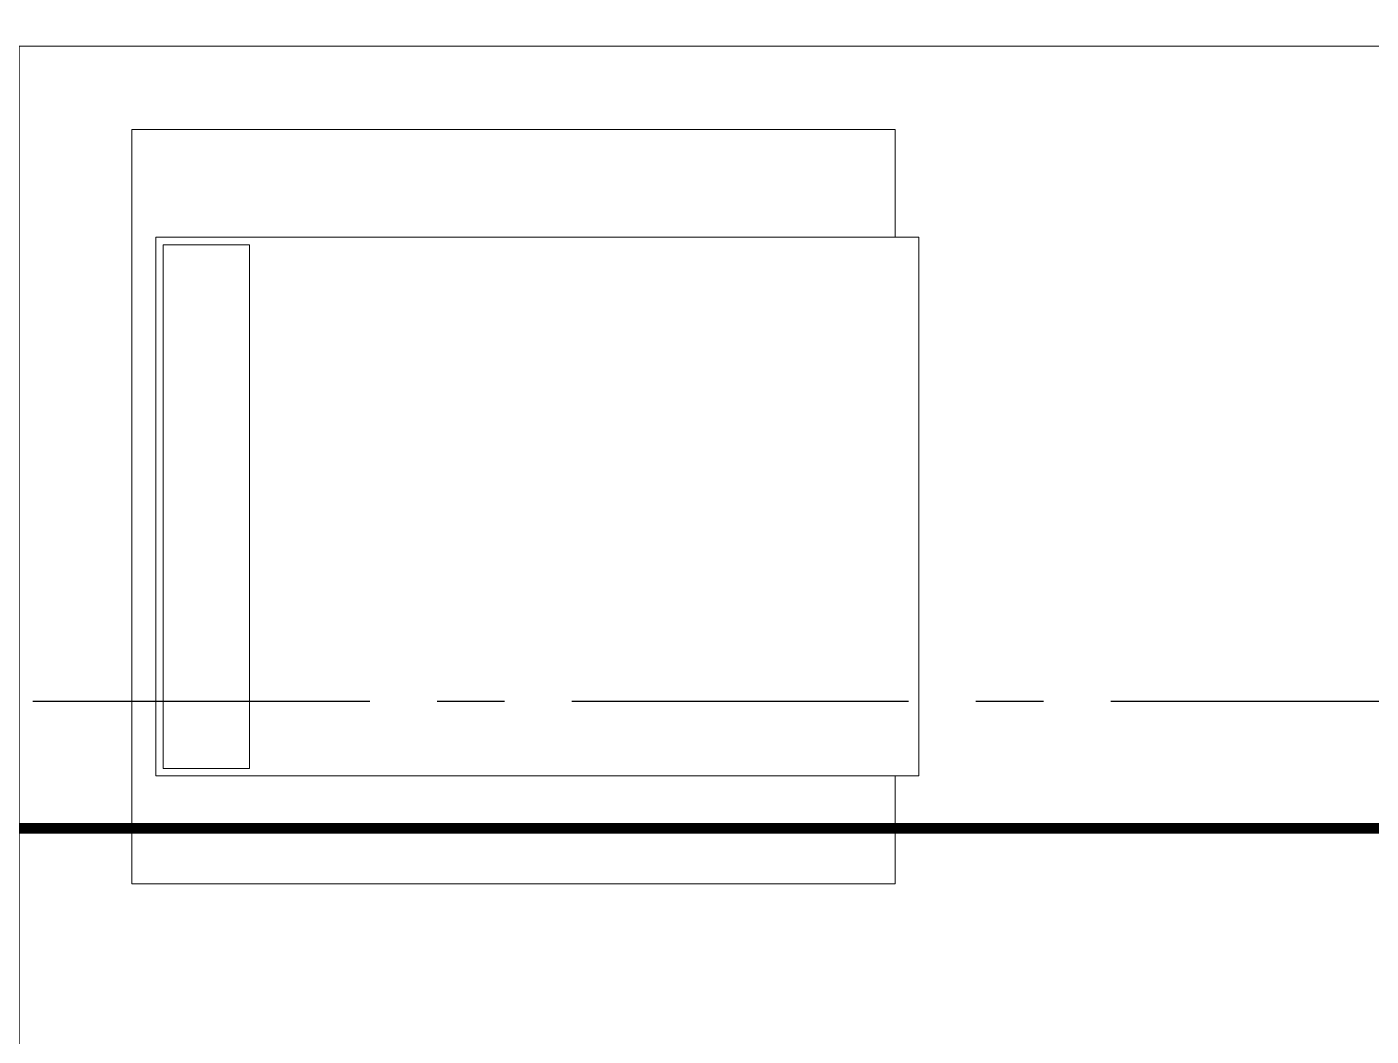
# Model space of a CAD drawing. Extents: x -2598 to 23780, y 0 to 8114.
# Drawn here: x 21363.2 to 21487.9, y 2703.9 to 2797.5 of the extents above; entities that cross this region are included whole.
import ezdxf

# ---------------------------------------------------------------- set-up
doc = ezdxf.new("R2010")
doc.units = 0
doc.header["$LTSCALE"] = 25
doc.header["$MEASUREMENT"] = 0
doc.linetypes.add('CENTER', pattern=[2, 1.25, -0.25, 0.25, -0.25])
doc.linetypes.add('HIDDEN2', pattern=[4.7625, 3.175, -1.5875])
doc.layers.get('0').update_dxf_attribs({"color": 9, "lineweight": 9})
for name, color, linetype, lineweight in [('05', 9, 'Continuous', 9), ('21', 9, 'Continuous', 9), ('E-KABLO', 7, 'Continuous', 30)]:
    doc.layers.add(name, color=color, linetype=linetype, lineweight=lineweight)

# ---------------------------------------------------------------- blocks, each defined once
blk = doc.blocks.new('p-audi_koltuk1')
for points in [[(60, -70.8), (70, -70.8), (70, 0), (0, 0), (0, -70.8), (10, -70.8), (10, -2.2), (60, -2.2), (60, -70.8)], [(10, -73), (60, -73), (60, -2.2), (10, -2.2), (10, -73)], [(59.3, -10.9), (10.7, -10.9), (10.7, -2.9), (59.3, -2.9), (59.3, -10.9)]]:
    blk.add_lwpolyline(points, close=True)
blk = doc.blocks.new('p-waiting')
at = {"layer": '05'}
blk.add_lwpolyline([(-140, 0), (140, 0), (140, 280), (-140, 280)], close=True, dxfattribs=at)
at = {"layer": '05', "rotation": 90.00000000000001}
blk.add_blockref('p-audi_koltuk1', (-129.54, 202.26), dxfattribs=at)

msp = doc.modelspace()

# ---------------------------------------------------------------- linework, layer by layer
at = {"layer": '21', "linetype": 'HIDDEN2', "ltscale": 0.1, "const_width": 1}
msp.add_lwpolyline([(21106.72, 2881.81), (21846.44, 2881.81), (21846.44, 2723.15), (21106.72, 2723.15)], close=True, dxfattribs=at)
at = {"layer": 'E-KABLO', "color": 6, "linetype": 'CENTER'}
msp.add_line((21163.71, 2734.96), (21856.27, 2734.96), dxfattribs=at)

# ---------------------------------------------------------------- block references
at = {"layer": '05'}
msp.add_blockref('p-waiting', (21502.44, 2515.75), dxfattribs=at)

doc.saveas('drawing.dxf')
